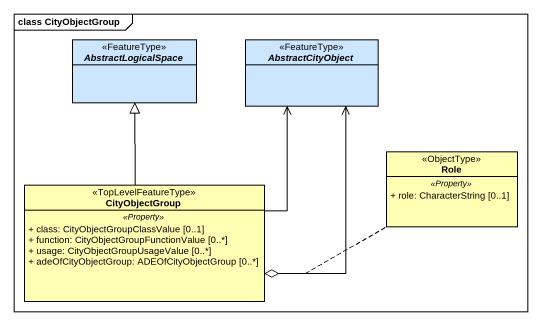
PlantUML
@startuml
mainframe class CityObjectGroup
hide circle
hide empty members
skinparam classAttributeIconSize 0
abstract class AbstractLogicalSpace <<FeatureType>> #CCE6FF
abstract class AbstractCityObject <<FeatureType>> #CCE6FF
class CityObjectGroup <<TopLevelFeatureType>> #FFFFB3 {
  .. <<Property>> ..
  + class: CityObjectGroupClassValue [0..1]
  + function: CityObjectGroupFunctionValue [0..*]
  + usage: CityObjectGroupUsageValue [0..*]
  + adeOfCityObjectGroup: ADEOfCityObjectGroup [0..*]
}
class Role <<ObjectType>> #FFFFB3 {
  .. <<Property>> ..
  + role: CharacterString [0..1]
}
CityObjectGroup -up-|> AbstractLogicalSpace
CityObjectGroup -up-> AbstractCityObject
CityObjectGroup o-up-> AbstractCityObject
(CityObjectGroup, AbstractCityObject) .. Role
@enduml
